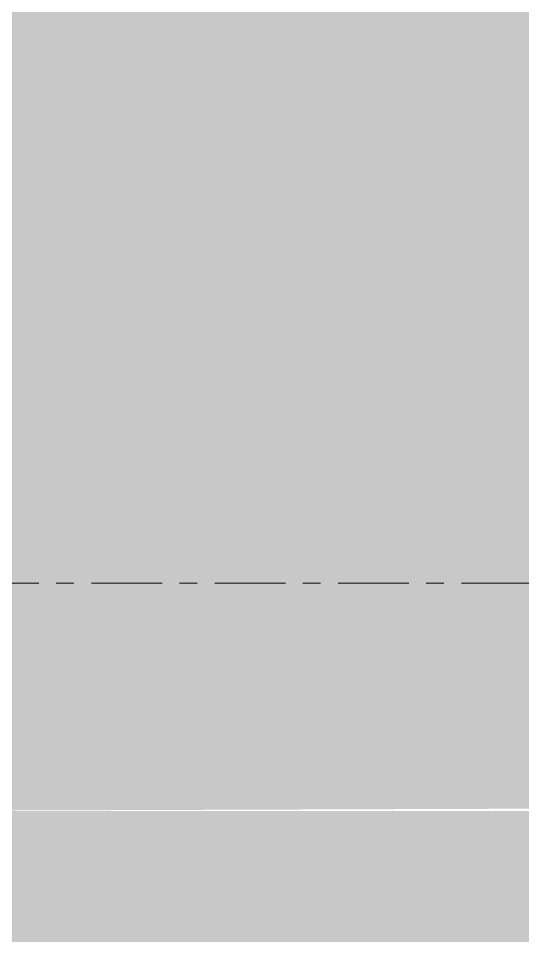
# Model space of a CAD drawing. Header units: inches. Extents: x -26493 to -10162, y -132 to 713.
# Drawn here: x -25694.47 to -25690.89, y 326.33 to 332.83 of the extents above; entities that cross this region are included whole.
import ezdxf

# ---------------------------------------------------------------- set-up
doc = ezdxf.new("R2010")
doc.units = ezdxf.units.IN
doc.header["$MEASUREMENT"] = 0
doc.linetypes.add('Grid Line 1_2_', pattern=[0.875, 0.5, -0.125, 0.125, -0.125])
for name, color, linetype, lineweight in [('A-FLOR-LEVL', 51, 'Continuous', 9), ('S-BEAM', 12, 'Continuous', 9), ('S-COLS', 52, 'Continuous', 9)]:
    doc.layers.add(name, color=color, linetype=linetype, lineweight=lineweight)

# ---------------------------------------------------------------- blocks, each defined once
blk = doc.blocks.new('Family7 - Family7-V9-Section 13')
at = {"layer": 'S-BEAM'}
h = blk.add_hatch(color=256, dxfattribs=at)
h.paths.add_polyline_path([(-25695.3902, 327.2107), (-25687.0152, 327.2402), (-25687.0152, 365.0319), (-25695.3902, 365.0319), (-25695.3902, 329.5747)], flags=0)
h.paths.add_polyline_path([(-25685.7652, 327.2107), (-25677.3902, 327.2402), (-25677.3902, 365.0319), (-25685.7652, 365.0319), (-25685.7652, 327.2402)], flags=0)

msp = doc.modelspace()

# ---------------------------------------------------------------- hatches: boundary and pattern name
at = {"layer": 'S-COLS'}
h = msp.add_hatch(color=256, dxfattribs=at)
h.paths.add_polyline_path([(-25685.7652, 313.0938), (-25677.3902, 313.0938), (-25677.3902, 327.2107), (-25685.7652, 327.2107), (-25685.7652, 320.1991)], flags=0)
h.paths.add_polyline_path([(-25687.0152, 313.0938), (-25687.0152, 327.2107), (-25695.3902, 327.2107), (-25695.3902, 313.0938)], flags=0)

# ---------------------------------------------------------------- linework, layer by layer
at = {"layer": 'A-FLOR-LEVL', "linetype": 'Grid Line 1_2_'}
msp.add_line((-26492.8237, 328.8264), (-21811.459, 328.8264), dxfattribs=at)

# ---------------------------------------------------------------- block references
at = {"layer": 'S-BEAM'}
msp.add_blockref('Family7 - Family7-V9-Section 13', (0, 0), dxfattribs=at)

doc.saveas('drawing.dxf')
